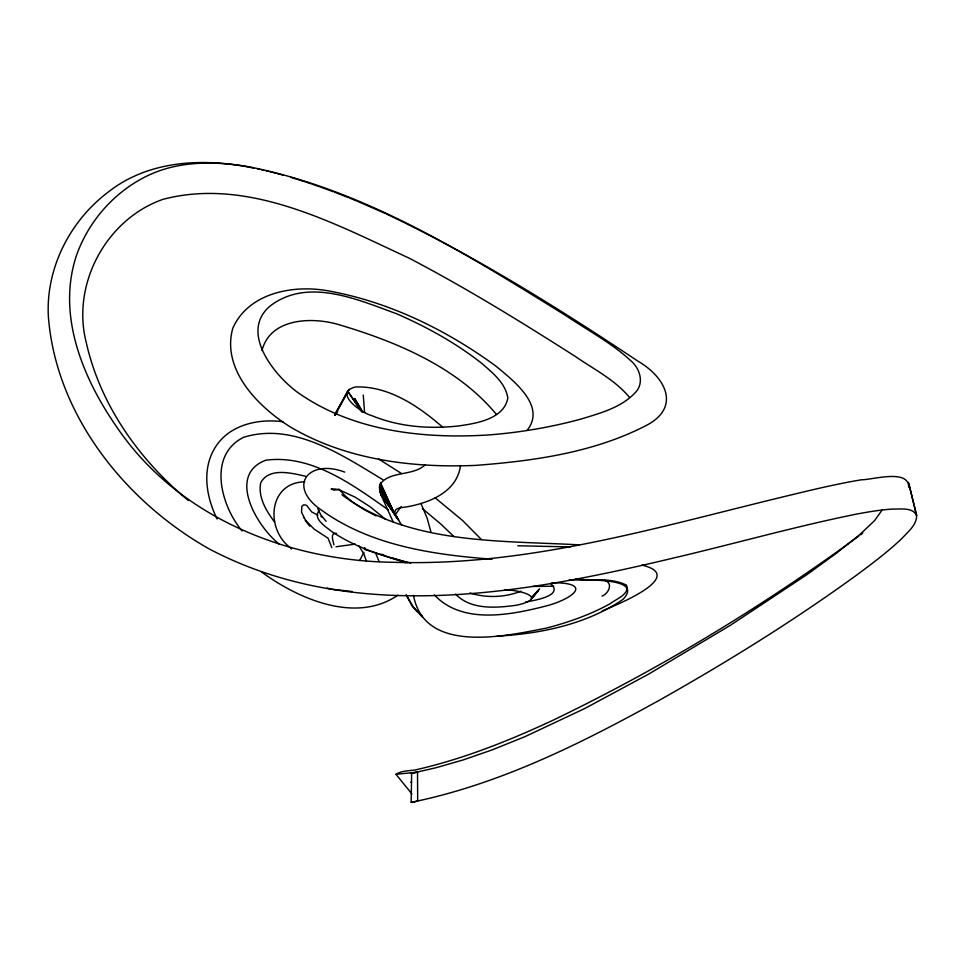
<?xml version="1.0" encoding="UTF-8"?>
<svg xmlns="http://www.w3.org/2000/svg" width="965" height="965" viewBox="0 0 965 965"><rect width="100%" height="100%" fill="white"/><g stroke="black" fill="none" stroke-linecap="round" stroke-linejoin="round"><path stroke-width="1.45" d="M411.633 773.785L411.15 802.241L412.164 802.446L417.688 801.047L417.507 772.133L395.988 774.292L412.019 794.074M364.613 547.939L364.493 549.447M460.51 465.492C457.084 492.765 427.676 503.67 404.058 507.3C387.556 508.386 397.375 517.626 401.754 525.225M261.998 350.488C270.393 317.352 313.661 316.617 340.343 325.108C397.459 342.129 457.543 367.496 496.408 414.383M908.74 487.277C908.728 468.556 872.553 479.858 861.6 479.774C834.701 484.225 808.224 490.799 781.747 497.192C654.704 527.976 526.625 566.515 394.516 562.306C288.426 561.292 178.392 517.662 117.223 427.712C83.135 378.811 56.633 315.688 76.319 255.906C88.406 221.214 114.558 191.504 147.754 175.63C178.839 160.733 214.797 161.034 248.102 166.631C364.637 189.466 466.795 254.338 566.322 315.881C587.794 330.416 611.159 342.671 630.326 360.343C639.952 368.027 644.789 383.358 634.994 392.9C620.833 407.845 599.928 413.249 580.882 419.1C551.172 427.181 520.666 432.392 489.979 434.841C424.154 439.232 353.069 431.488 297.799 392.514C274.832 375.795 239.043 332.37 270.019 306.098C307.678 277.039 357.834 299.693 396.651 313.782C426.844 326.954 455.975 343.045 481.897 363.479C492.572 372.816 505.672 383.153 507.819 398.075C503.923 419.232 476.119 423.454 458.23 425.999C429.075 429.16 398.786 426.844 371.501 415.517C362.297 413.322 332.467 392.731 355.542 386.965C388.762 385.759 419.1 406.506 443.031 427.495M363.974 552.245L359.643 560.544M882.396 509.641L874.64 520.545L860.044 534.369L836.583 553.09L806.414 574.995L730.445 625.248L648.709 674.089L584.742 708.527L524.912 736.693L492.078 749.926L462.983 759.998L435.48 767.875L411.078 773.435L417.507 772.133M335.012 414.805L347.629 391.163L360.946 410.559M335.036 414.926L349.233 389.245L334.626 414.588M410.788 782.265L411.609 781.927M425.384 464.599C412.863 476.758 389.414 470.22 379.703 484.816L395.035 515.057L401.151 506.601M527.107 430.366C546.878 405.65 512.524 380.077 495.986 366.169C446.855 330.235 390.499 302.528 330.404 291.273C295.169 284.156 249.006 291.961 232.818 328.148C221.069 369.752 258.596 407.254 290.67 427.145C346.085 459.871 412.538 468.122 475.854 465.371C533.368 460.981 592.715 452.73 644.68 426.277C681.507 408.243 666.405 377.677 637.708 361.006C557.058 307.28 474.418 255.749 386.772 214.121M455.625 594.126C470.824 610.254 496.939 607.962 516.999 605.139C549.459 597.625 519.267 590.025 505.069 589.772M531.196 599.289L537.589 591.207M537.372 591.352L531.763 598.372L538.337 590.604M334.891 414.986L337.473 411.753M335.084 414.709L337.581 411.609M538.82 589.579L531.92 597.419L539.604 588.843M397.906 595.164C355.687 624.15 298.245 598.795 261.611 572.028M860.503 534.815L862.782 533.066M319.041 510.666C312.431 518.832 326.17 526.914 331.586 531.45C355.349 547.408 383.129 556.226 410.692 563.017M858.717 536.166C762.302 606.671 659.65 669.022 551.944 720.734C507.928 741.216 462.452 759.274 414.998 770.01C408.569 770.914 401.693 770.637 395.988 774.292M411.15 802.349C499.689 784.376 581.352 743.364 659.855 699.963C727.538 661.785 793.725 620.784 856.618 575.104C872.131 563.632 887.607 552.004 901.636 538.723C907.619 532.113 916.521 525.418 916.654 515.72L908.994 484.056M602.015 596.105C608.553 593.572 613.583 583.355 604.741 580.23M335.531 414.697L336.532 414.094M520.859 591.171C504.876 597.673 486.203 598.095 469.798 592.993M602.232 610.809C612.968 606.515 688.745 576.382 641.978 565.08M525.575 602.015C533.138 600.604 564.754 595.984 550.496 583.391M336.001 546.757L355.229 544.127M304.711 481.8C268.632 482.5 265.266 528.229 289.705 547.227M497.084 636.188C540.762 633.716 586.382 624.415 622.968 599.398C644.596 576.913 585.08 581.123 575.767 578.807M533.078 586.467L553.633 586.213M569.362 579.639C588.131 581.28 609.12 576.563 626.466 585.14C630.205 594.138 615.598 599.325 610.206 603.68C590.194 614.765 568.409 622.353 546.323 628.131C505.455 636.044 424.455 654.547 413.503 595.405M570.267 546.914L517.783 545.756M351.935 591.473L332.093 589.253M579.277 544.875C499.786 540.364 408.726 544.73 341.96 494.78M492.15 559.205C433.14 554.73 370.729 545.72 321.598 510.22C286.316 486.167 308.547 458.363 344.71 472.102M551.98 582.764C594.042 582.474 572.776 599.072 545.84 606.056C510.449 615.043 462.428 624.741 434.395 594.971M282.962 421.753C258.367 418.412 229.332 424.733 215.424 447.121C201.504 468.869 206.16 497.072 217.137 519.013M336.508 533.343C329.692 532.415 333.215 541.148 333.89 544.875M253.759 168.127C204.894 157.729 149.141 159.756 108.382 191.951C70.119 220.683 45.729 268.149 48.359 316.351C55.813 414.866 125.124 501.426 209.031 548.832C353.938 625.308 524.345 593.656 676.019 557.432C735.632 543.392 794.653 526.721 854.676 514.466C867.414 512.029 880.249 509.797 893.216 509.025C900.767 509.339 913.047 507.023 916.654 515.72L908.487 482.355M257.474 168.899L259.947 169.418M330.862 589L327.099 588.107M261.189 169.683L263.674 170.25M266.159 170.829L268.644 171.396M269.874 171.71L276.05 173.254M277.281 173.591L283.421 175.244M305.495 476.24C291.852 473.176 269.006 467.048 260.719 482.79C257.812 497.108 266.304 511.04 274.567 521.981M405.638 562.716L365.313 549.616M407.495 562.692L391.32 557.686M290.755 177.343L296.834 179.188M298.052 179.562L305.302 181.878M306.508 182.276L311.333 183.881M312.539 184.291L319.741 186.788M320.935 187.21L333.19 191.697M381.742 554.236L383.949 555.068M334.457 192.168L348.208 197.523M349.451 198.018L356.797 201.01M358.015 201.528L385.602 213.579M317.847 515.141L311.695 511.945L306.605 505.31L303.83 504.755L301.852 506.336L301.538 512.21L305.471 520.183L314.083 529.085L328.04 538.193L331.803 547.577M320.935 516.528L321.767 516.914M376.036 515.877L363.877 509.472L352.756 502.234L345.241 495.986L338.896 489.122L334.264 490.172L331.14 489.05L335.048 489.002L340.826 490.534L355.373 497.289L370.198 506.83L385.686 519.399M378.533 458.954L401.524 473.538M382.912 479.726C342.346 455.275 293.239 421.826 243.614 437.302C207.041 455.54 221.021 505.937 242.094 530.991M365.168 549.531L364.71 547.662M388.063 509.689C352.707 484.804 311.55 454.213 265.833 460.209C226.124 475.118 257.498 527.264 279.331 544.2M435.179 497.844L462.573 520.497L481.402 539.519M421.512 615.248L422.2 615.803M422.368 508.567L441.186 524.381L453.888 536.552M188.356 500.509C139.503 460.209 100.264 405.143 86.307 342.708C71.145 284.398 106.21 219.176 162.892 199.369C248.017 176.872 333.709 223.241 408.919 258.053C465.999 287.92 520.919 321.719 575.176 356.362C593.704 369.161 614.705 379.631 629.325 397.194M422.429 617.118L412.176 606.249L406.096 594.512M290.61 548.12L291.526 548.989M417.676 611.798L413.949 607.709M326.11 521.353L320.79 514.803L317.811 508.76M309.777 526.19L306.351 521.92M413.478 607.118L406.567 595.622M358.847 545.888L363.805 553.729L366.471 561.304M398.798 520.026L380.837 494.538L379.571 489.436L379.703 484.816L395.722 516.106L379.414 487.048L396.531 517.144L379.571 489.436L397.327 518.109L380.065 491.957L398.075 519.061L380.837 494.538L393.129 521.836M347.629 391.163L362.008 412.139M306.002 521.402L305.374 520.424M362.707 412.115L354.698 398.521L362.249 411.512M303.468 517.144L303.866 517.855M375.361 552.547L379.124 561.546M420.969 503.428L427.157 518.289L431.041 532.342M395.035 515.057L380.415 482.934L394.48 513.911M363.25 395.023L364.589 412.525"/></g></svg>
